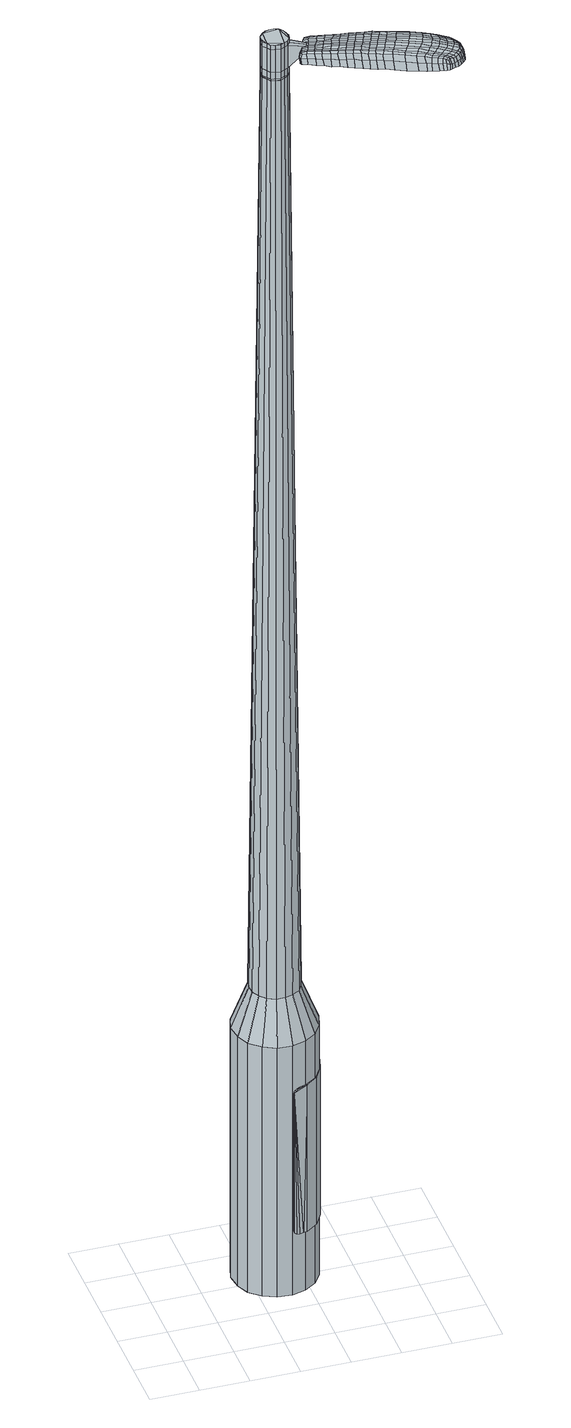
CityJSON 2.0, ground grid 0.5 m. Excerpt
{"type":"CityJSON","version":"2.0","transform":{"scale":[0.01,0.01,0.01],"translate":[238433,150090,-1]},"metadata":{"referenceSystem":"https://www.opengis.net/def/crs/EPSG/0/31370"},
"CityObjects":{
"object1":{"type":"GenericCityObject","attributes":{"cluster":890,"mean_distance_to_centroid":0.306,"new_centroid_x":238434.24,"new_centroid_y":150091.12,"mean_distance_to_camera":12.77,"H1":0.704,"H2":-1.06,"Z_final":107.11,"cluster2":-1,"proj_x":238432.24,"proj_y":150095.61,"id_line":41653,"bearing_l":65.98,"distance":4.92,"orientation":"right","G_obj":335.98},"geometry":[{"type":"MultiSurface","lod":"2","boundaries":[[[0,1,2,3]],[[1,4,5,2]],[[4,6,7,5]],[[6,8,9,7]],[[8,10,11,9]],[[10,12,13,11]],[[12,14,15,13]],[[14,16,17,15]],[[16,18,19,17]],[[18,20,21,19]],[[20,22,23,21]],[[22,24,25,23]],[[24,26,27,25]],[[26,28,29,27]],[[28,30,31,29]],[[30,32,33,31]],[[32,34,35,33]],[[34,0,3,35]],[[36,37,38,39]],[[38,40,41,42]],[[41,43,42]],[[42,44,45,46]],[[45,47,46]],[[46,48,49,50]],[[49,51,50]],[[42,46,50,38]],[[50,52,39,38]],[[53,36,39]],[[2,5,7,35]],[[7,9,11,15]],[[11,13,15]],[[15,17,19,23]],[[19,21,23]],[[23,25,27,31]],[[27,29,31]],[[15,23,31,7]],[[31,33,35,7]],[[3,2,35]],[[1,0,54,55]],[[0,34,56,54]],[[34,32,57,56]],[[32,30,58,57]],[[30,28,59,58]],[[28,26,60,59]],[[26,24,61,60]],[[24,22,62,61]],[[22,20,63,62]],[[20,18,64,63]],[[18,16,65,64]],[[16,14,66,65]],[[14,12,67,66]],[[12,10,68,67]],[[10,8,69,68]],[[8,6,70,69]],[[6,4,71,70]],[[4,1,55,71]],[[55,54,72,73]],[[54,56,74,72]],[[56,57,75,74]],[[57,58,76,75]],[[58,59,77,76]],[[59,60,78,77]],[[60,61,79,78]],[[61,62,80,79]],[[62,63,81,80]],[[63,64,82,81]],[[64,65,83,82]],[[65,66,84,83]],[[66,67,85,84]],[[67,68,86,85]],[[68,69,87,86]],[[69,70,88,87]],[[70,71,89,88]],[[71,55,73,89]],[[90,91,92,93]],[[94,95,91,90]],[[75,96,95,94]],[[97,98,96,75]],[[99,100,98,97]],[[101,102,100,99]],[[103,104,102,101]],[[105,106,104,103]],[[81,107,106,105]],[[108,109,107,81]],[[110,111,109,108]],[[112,113,111,110]],[[85,114,113,112]],[[115,116,114,85]],[[87,117,116,115]],[[118,119,117,87]],[[89,120,119,118]],[[93,92,120,89]],[[121,122,123,124]],[[125,121,124,126]],[[127,125,126,128]],[[129,127,128,130]],[[131,129,130,132]],[[133,131,132,134]],[[135,133,134,136]],[[137,135,136,138]],[[139,137,138,140]],[[141,139,140,142]],[[143,141,142,144]],[[145,143,144,146]],[[147,145,146,148]],[[149,147,148,150]],[[151,149,150,152]],[[153,151,152,154]],[[73,72,90,93]],[[72,74,94,90]],[[74,75,94]],[[76,97,75]],[[76,77,99,97]],[[77,78,101,99]],[[78,79,103,101]],[[79,80,105,103]],[[80,81,105]],[[82,108,81]],[[82,83,110,108]],[[83,84,112,110]],[[84,85,112]],[[86,115,85]],[[86,87,115]],[[88,118,87]],[[88,89,118]],[[73,93,89]],[[155,156,92,91]],[[156,120,92]],[[157,119,120]],[[157,117,119]],[[158,116,117]],[[158,114,116]],[[159,113,114]],[[159,160,111,113]],[[160,161,109,111]],[[161,107,109]],[[162,106,107]],[[162,163,104,106]],[[163,164,102,104]],[[164,165,100,102]],[[165,166,98,100]],[[166,96,98]],[[167,95,96]],[[167,155,91,95]],[[39,52,153,168]],[[156,155,169,154]],[[53,39,168,122]],[[155,167,123,169]],[[36,53,122,121]],[[167,96,124,123]],[[37,36,121,125]],[[96,166,126,124]],[[38,37,125,127]],[[166,165,128,126]],[[40,38,127,129]],[[165,164,130,128]],[[41,40,129,131]],[[164,163,132,130]],[[43,41,131,133]],[[163,162,134,132]],[[42,43,133,135]],[[162,107,136,134]],[[44,42,135,137]],[[107,161,138,136]],[[45,44,137,139]],[[161,160,140,138]],[[47,45,139,141]],[[160,159,142,140]],[[46,47,141,143]],[[159,114,144,142]],[[48,46,143,145]],[[114,158,146,144]],[[49,48,145,147]],[[158,117,148,146]],[[51,49,147,149]],[[117,157,150,148]],[[50,51,149,151]],[[157,120,152,150]],[[52,50,151,153]],[[120,156,154,152]],[[153,154,170,171]],[[154,169,172,170]],[[169,123,173,172]],[[123,122,174,173]],[[122,168,175,174]],[[168,153,171,175]],[[176,177,178,179]],[[180,176,179,181]],[[176,180,182,183]],[[177,176,183,184]],[[185,186,187,188]],[[189,185,188,190]],[[185,189,191,192]],[[186,185,192,193]],[[194,195,196,197]],[[198,194,197,199]],[[194,198,200,201]],[[195,194,201,202]],[[203,204,205,206]],[[207,203,206,208]],[[203,207,209,210]],[[204,203,210,211]],[[212,213,214,215]],[[216,212,215,217]],[[212,216,218,219]],[[213,212,219,220]],[[221,222,223,224]],[[225,221,224,226]],[[221,225,227,228]],[[222,221,228,229]],[[230,231,232,233]],[[222,230,233,223]],[[230,222,229,234]],[[231,230,234,235]],[[236,237,238,239]],[[231,236,239,232]],[[236,231,235,240]],[[237,236,240,241]],[[242,180,181,243]],[[237,242,243,238]],[[242,237,241,244]],[[180,242,244,182]],[[245,246,247,248]],[[249,245,248,250]],[[245,249,251,252]],[[246,245,252,253]],[[254,255,256,257]],[[246,254,257,247]],[[254,246,253,258]],[[255,254,258,259]],[[260,261,262,263]],[[255,260,263,256]],[[260,255,259,264]],[[261,260,264,265]],[[266,267,268,269]],[[261,266,269,262]],[[266,261,265,270]],[[267,266,270,271]],[[272,177,184,273]],[[267,272,273,268]],[[272,267,271,274]],[[177,272,274,178]],[[275,276,277,278]],[[279,275,278,280]],[[275,279,281,282]],[[276,275,282,283]],[[284,285,286,287]],[[276,284,287,277]],[[284,276,283,288]],[[285,284,288,289]],[[290,291,292,293]],[[285,290,293,286]],[[290,285,289,294]],[[291,290,294,295]],[[296,189,190,297]],[[291,296,297,292]],[[296,291,295,298]],[[189,296,298,191]],[[299,300,301,302]],[[303,299,302,304]],[[299,303,305,306]],[[300,299,306,307]],[[308,309,310,311]],[[300,308,311,301]],[[308,300,307,312]],[[309,308,312,313]],[[314,315,316,317]],[[309,314,317,310]],[[314,309,313,318]],[[315,314,318,319]],[[320,321,322,323]],[[315,320,323,316]],[[320,315,319,324]],[[321,320,324,325]],[[326,186,193,327]],[[321,326,327,322]],[[326,321,325,328]],[[186,326,328,187]],[[329,215,214,330]],[[331,329,330,332]],[[329,331,333,334]],[[215,329,334,217]],[[335,331,332,336]],[[337,335,336,338]],[[335,337,339,340]],[[331,335,340,333]],[[341,337,338,342]],[[343,341,342,344]],[[341,343,345,346]],[[337,341,346,339]],[[347,343,344,348]],[[349,347,348,350]],[[347,349,351,352]],[[343,347,352,345]],[[353,349,350,354]],[[204,353,354,205]],[[353,204,211,355]],[[349,353,355,351]],[[356,357,202,201]],[[358,356,201,200]],[[356,358,359,360]],[[357,356,360,361]],[[362,363,361,360]],[[364,362,360,359]],[[362,364,365,366]],[[363,362,366,367]],[[368,369,367,366]],[[370,368,366,365]],[[368,370,371,372]],[[369,368,372,373]],[[374,375,373,372]],[[376,374,372,371]],[[374,376,209,207]],[[375,374,207,208]],[[377,378,379,380]],[[279,377,380,281]],[[377,279,280,381]],[[378,377,381,382]],[[383,198,199,384]],[[378,383,384,379]],[[383,378,382,385]],[[198,383,385,200]],[[386,387,388,389]],[[225,386,389,227]],[[386,225,226,390]],[[387,386,390,391]],[[392,393,394,395]],[[387,392,395,388]],[[392,387,391,396]],[[393,392,396,397]],[[398,195,202,399]],[[393,398,399,394]],[[398,393,397,400]],[[195,398,400,196]],[[401,402,403,404]],[[183,401,404,184]],[[401,183,182,405]],[[402,401,405,406]],[[407,408,409,410]],[[402,407,410,403]],[[407,402,406,411]],[[408,407,411,412]],[[413,206,205,414]],[[408,413,414,409]],[[413,408,412,415]],[[206,413,415,208]],[[416,417,418,419]],[[188,416,419,190]],[[416,188,187,420]],[[417,416,420,421]],[[422,210,209,423]],[[417,422,423,418]],[[422,417,421,424]],[[210,422,424,211]],[[425,426,427,428]],[[303,425,428,305]],[[425,303,304,429]],[[426,425,429,430]],[[431,216,217,432]],[[426,431,432,427]],[[431,426,430,433]],[[216,431,433,218]],[[434,435,436,437]],[[249,434,437,251]],[[434,249,250,438]],[[435,434,438,439]],[[440,441,442,443]],[[435,440,443,436]],[[440,435,439,444]],[[441,440,444,445]],[[446,213,220,447]],[[441,446,447,442]],[[446,441,445,448]],[[213,446,448,214]],[[449,450,439,438]],[[248,449,438,250]],[[449,248,247,451]],[[450,449,451,452]],[[453,454,445,444]],[[450,453,444,439]],[[453,450,452,455]],[[454,453,455,456]],[[457,330,214,448]],[[454,457,448,445]],[[457,454,456,458]],[[330,457,458,332]],[[459,460,461,462]],[[306,459,462,307]],[[459,306,305,428]],[[460,459,428,427]],[[463,334,333,464]],[[460,463,464,461]],[[463,460,427,432]],[[334,463,432,217]],[[465,466,452,451]],[[257,465,451,247]],[[465,257,256,467]],[[466,465,467,468]],[[469,470,456,455]],[[466,469,455,452]],[[469,466,468,471]],[[470,469,471,472]],[[473,336,332,458]],[[470,473,458,456]],[[473,470,472,474]],[[336,473,474,338]],[[475,476,477,478]],[[312,475,478,313]],[[475,312,307,462]],[[476,475,462,461]],[[479,340,339,480]],[[476,479,480,477]],[[479,476,461,464]],[[340,479,464,333]],[[481,482,468,467]],[[263,481,467,256]],[[481,263,262,483]],[[482,481,483,484]],[[485,486,472,471]],[[482,485,471,468]],[[485,482,484,487]],[[486,485,487,488]],[[489,342,338,474]],[[486,489,474,472]],[[489,486,488,490]],[[342,489,490,344]],[[491,492,493,494]],[[318,491,494,319]],[[491,318,313,478]],[[492,491,478,477]],[[495,346,345,496]],[[492,495,496,493]],[[495,492,477,480]],[[346,495,480,339]],[[497,498,484,483]],[[269,497,483,262]],[[497,269,268,499]],[[498,497,499,500]],[[501,502,488,487]],[[498,501,487,484]],[[501,498,500,503]],[[502,501,503,504]],[[505,348,344,490]],[[502,505,490,488]],[[505,502,504,506]],[[348,505,506,350]],[[507,508,509,510]],[[324,507,510,325]],[[507,324,319,494]],[[508,507,494,493]],[[511,352,351,512]],[[508,511,512,509]],[[511,508,493,496]],[[352,511,496,345]],[[513,514,500,499]],[[273,513,499,268]],[[513,273,184,404]],[[514,513,404,403]],[[515,516,504,503]],[[514,515,503,500]],[[515,514,403,410]],[[516,515,410,409]],[[517,354,350,506]],[[516,517,506,504]],[[517,516,409,414]],[[354,517,414,205]],[[518,519,421,420]],[[328,518,420,187]],[[518,328,325,510]],[[519,518,510,509]],[[520,355,211,424]],[[519,520,424,421]],[[520,519,509,512]],[[355,520,512,351]],[[521,522,382,381]],[[278,521,381,280]],[[521,278,277,523]],[[522,521,523,524]],[[525,358,200,385]],[[522,525,385,382]],[[525,522,524,526]],[[358,525,526,359]],[[527,528,529,530]],[[228,527,530,229]],[[527,228,227,389]],[[528,527,389,388]],[[531,532,533,534]],[[528,531,534,529]],[[531,528,388,395]],[[532,531,395,394]],[[535,357,361,536]],[[532,535,536,533]],[[535,532,394,399]],[[357,535,399,202]],[[537,538,524,523]],[[287,537,523,277]],[[537,287,286,539]],[[538,537,539,540]],[[541,364,359,526]],[[538,541,526,524]],[[541,538,540,542]],[[364,541,542,365]],[[543,544,545,546]],[[234,543,546,235]],[[543,234,229,530]],[[544,543,530,529]],[[547,548,549,550]],[[544,547,550,545]],[[547,544,529,534]],[[548,547,534,533]],[[551,363,367,552]],[[548,551,552,549]],[[551,548,533,536]],[[363,551,536,361]],[[553,554,540,539]],[[293,553,539,286]],[[553,293,292,555]],[[554,553,555,556]],[[557,370,365,542]],[[554,557,542,540]],[[557,554,556,558]],[[370,557,558,371]],[[559,560,561,562]],[[240,559,562,241]],[[559,240,235,546]],[[560,559,546,545]],[[563,564,565,566]],[[560,563,566,561]],[[563,560,545,550]],[[564,563,550,549]],[[567,369,373,568]],[[564,567,568,565]],[[567,564,549,552]],[[369,567,552,367]],[[569,570,556,555]],[[297,569,555,292]],[[569,297,190,419]],[[570,569,419,418]],[[571,376,371,558]],[[570,571,558,556]],[[571,570,418,423]],[[376,571,423,209]],[[572,573,406,405]],[[244,572,405,182]],[[572,244,241,562]],[[573,572,562,561]],[[574,575,412,411]],[[573,574,411,406]],[[574,573,561,566]],[[575,574,566,565]],[[576,375,208,415]],[[575,576,415,412]],[[576,575,565,568]],[[375,576,568,373]],[[577,578,579,580]],[[580,579,581,582]],[[583,581,579,584]],[[584,579,578,585]],[[586,587,588,589]],[[589,588,590,591]],[[592,590,588,593]],[[593,588,587,594]],[[595,596,597,598]],[[598,597,599,600]],[[601,599,597,602]],[[602,597,596,603]],[[604,605,606,607]],[[607,606,608,609]],[[610,608,606,611]],[[611,606,605,612]],[[613,614,615,616]],[[616,615,617,618]],[[619,617,615,620]],[[620,615,614,621]],[[622,623,624,625]],[[625,624,626,627]],[[628,626,624,629]],[[629,624,623,630]],[[631,632,633,634]],[[634,633,623,622]],[[630,623,633,635]],[[635,633,632,636]],[[637,638,639,640]],[[640,639,632,631]],[[636,632,639,641]],[[641,639,638,642]],[[582,581,643,644]],[[644,643,638,637]],[[642,638,643,645]],[[645,643,581,583]],[[646,647,648,649]],[[649,648,650,651]],[[652,650,648,653]],[[653,648,647,654]],[[655,656,657,658]],[[658,657,647,646]],[[654,647,657,659]],[[659,657,656,660]],[[661,662,663,664]],[[664,663,656,655]],[[660,656,663,665]],[[665,663,662,666]],[[667,668,669,670]],[[670,669,662,661]],[[666,662,669,671]],[[671,669,668,672]],[[585,578,673,674]],[[674,673,668,667]],[[672,668,673,675]],[[675,673,578,577]],[[676,677,678,679]],[[679,678,680,681]],[[682,680,678,683]],[[683,678,677,684]],[[685,686,687,688]],[[688,687,677,676]],[[684,677,687,689]],[[689,687,686,690]],[[691,692,693,694]],[[694,693,686,685]],[[690,686,693,695]],[[695,693,692,696]],[[591,590,697,698]],[[698,697,692,691]],[[696,692,697,699]],[[699,697,590,592]],[[700,701,702,703]],[[703,702,704,705]],[[706,704,702,707]],[[707,702,701,708]],[[709,710,711,712]],[[712,711,701,700]],[[708,701,711,713]],[[713,711,710,714]],[[715,716,717,718]],[[718,717,710,709]],[[714,710,717,719]],[[719,717,716,720]],[[721,722,723,724]],[[724,723,716,715]],[[720,716,723,725]],[[725,723,722,726]],[[594,587,727,728]],[[728,727,722,721]],[[726,722,727,729]],[[729,727,587,586]],[[613,616,730,731]],[[731,730,732,733]],[[734,732,730,735]],[[735,730,616,618]],[[733,732,736,737]],[[737,736,738,739]],[[740,738,736,741]],[[741,736,732,734]],[[739,738,742,743]],[[743,742,744,745]],[[746,744,742,747]],[[747,742,738,740]],[[745,744,748,749]],[[749,748,750,751]],[[752,750,748,753]],[[753,748,744,746]],[[751,750,754,755]],[[755,754,605,604]],[[612,605,754,756]],[[756,754,750,752]],[[603,757,758,602]],[[602,758,759,601]],[[760,759,758,761]],[[761,758,757,762]],[[762,763,764,761]],[[761,764,765,760]],[[766,765,764,767]],[[767,764,763,768]],[[768,769,770,767]],[[767,770,771,766]],[[772,771,770,773]],[[773,770,769,774]],[[774,775,776,773]],[[773,776,777,772]],[[610,777,776,608]],[[608,776,775,609]],[[778,779,780,781]],[[781,780,680,682]],[[681,680,780,782]],[[782,780,779,783]],[[600,599,784,785]],[[785,784,779,778]],[[783,779,784,786]],[[786,784,599,601]],[[787,788,789,790]],[[790,789,626,628]],[[627,626,789,791]],[[791,789,788,792]],[[793,794,795,796]],[[796,795,788,787]],[[792,788,795,797]],[[797,795,794,798]],[[603,596,799,800]],[[800,799,794,793]],[[798,794,799,801]],[[801,799,596,595]],[[802,803,804,805]],[[805,804,584,585]],[[583,584,804,806]],[[806,804,803,807]],[[808,809,810,811]],[[811,810,803,802]],[[807,803,810,812]],[[812,810,809,813]],[[604,607,814,815]],[[815,814,809,808]],[[813,809,814,816]],[[816,814,607,609]],[[817,818,819,820]],[[820,819,589,591]],[[586,589,819,821]],[[821,819,818,822]],[[610,611,823,824]],[[824,823,818,817]],[[822,818,823,825]],[[825,823,611,612]],[[826,827,828,829]],[[829,828,704,706]],[[705,704,828,830]],[[830,828,827,831]],[[618,617,832,833]],[[833,832,827,826]],[[831,827,832,834]],[[834,832,617,619]],[[835,836,837,838]],[[838,837,650,652]],[[651,650,837,839]],[[839,837,836,840]],[[841,842,843,844]],[[844,843,836,835]],[[840,836,843,845]],[[845,843,842,846]],[[621,614,847,848]],[[848,847,842,841]],[[846,842,847,849]],[[849,847,614,613]],[[840,850,851,839]],[[839,851,649,651]],[[646,649,851,852]],[[852,851,850,853]],[[846,854,855,845]],[[845,855,850,840]],[[853,850,855,856]],[[856,855,854,857]],[[613,731,858,849]],[[849,858,854,846]],[[857,854,858,859]],[[859,858,731,733]],[[860,861,862,863]],[[863,862,707,708]],[[706,707,862,829]],[[829,862,861,826]],[[734,735,864,865]],[[865,864,861,860]],[[826,861,864,833]],[[833,864,735,618]],[[853,866,867,852]],[[852,867,658,646]],[[655,658,867,868]],[[867,866,868]],[[857,869,870,856]],[[856,870,866,853]],[[868,866,870,871]],[[871,870,869,872]],[[733,737,873,859]],[[859,873,869,857]],[[872,869,873,874]],[[874,873,737,739]],[[875,876,877,878]],[[878,877,713,714]],[[708,713,877,863]],[[863,877,876,860]],[[740,741,879,880]],[[880,879,876,875]],[[860,876,879,865]],[[865,879,741,734]],[[881,882,868]],[[868,882,664,655]],[[661,664,882,883]],[[883,882,881,884]],[[872,885,886,871]],[[871,886,881,868]],[[884,881,886,887]],[[887,886,885,888]],[[739,743,889,874]],[[874,889,885,872]],[[888,885,889,890]],[[890,889,743,745]],[[891,892,893,894]],[[894,893,719,720]],[[714,719,893,878]],[[878,893,892,875]],[[746,747,895,896]],[[896,895,892,891]],[[875,892,895,880]],[[880,895,747,740]],[[884,897,898,883]],[[883,898,670,661]],[[667,670,898,899]],[[899,898,897,900]],[[888,901,902,887]],[[887,902,897,884]],[[900,897,902,903]],[[903,902,901,904]],[[745,749,905,890]],[[890,905,901,888]],[[904,901,905,906]],[[906,905,749,751]],[[907,908,909,910]],[[910,909,725,726]],[[720,725,909,894]],[[894,909,908,891]],[[752,753,911,912]],[[912,911,908,907]],[[891,908,911,896]],[[896,911,753,746]],[[900,913,914,899]],[[899,914,674,667]],[[585,674,914,805]],[[805,914,913,802]],[[904,915,916,903]],[[903,916,913,900]],[[802,913,916,811]],[[811,916,915,808]],[[751,755,917,906]],[[906,917,915,904]],[[808,915,917,815]],[[815,917,755,604]],[[822,918,919,821]],[[821,919,729,586]],[[726,729,919,910]],[[910,919,918,907]],[[612,756,920,825]],[[825,920,918,822]],[[907,918,920,912]],[[912,920,756,752]],[[783,921,922,782]],[[782,922,679,681]],[[676,679,922,923]],[[923,922,921,924]],[[601,759,925,786]],[[786,925,921,783]],[[924,921,925,926]],[[926,925,759,760]],[[927,928,929,930]],[[930,929,629,630]],[[628,629,929,790]],[[790,929,928,787]],[[931,932,933,934]],[[934,933,928,927]],[[787,928,933,796]],[[796,933,932,793]],[[762,757,935,936]],[[936,935,932,931]],[[793,932,935,800]],[[800,935,757,603]],[[924,937,938,923]],[[923,938,688,676]],[[685,688,938,939]],[[939,938,937,940]],[[760,765,941,926]],[[926,941,937,924]],[[940,937,941,942]],[[942,941,765,766]],[[943,944,945,946]],[[946,945,635,636]],[[630,635,945,930]],[[930,945,944,927]],[[947,948,949,950]],[[950,949,944,943]],[[927,944,949,934]],[[934,949,948,931]],[[768,763,951,952]],[[952,951,948,947]],[[931,948,951,936]],[[936,951,763,762]],[[940,953,954,939]],[[939,954,694,685]],[[691,694,954,955]],[[955,954,953,956]],[[766,771,957,942]],[[942,957,953,940]],[[956,953,957,958]],[[958,957,771,772]],[[959,960,961,962]],[[962,961,641,642]],[[636,641,961,946]],[[946,961,960,943]],[[963,964,965,966]],[[966,965,960,959]],[[943,960,965,950]],[[950,965,964,947]],[[774,769,967,968]],[[968,967,964,963]],[[947,964,967,952]],[[952,967,769,768]],[[956,969,970,955]],[[955,970,698,691]],[[591,698,970,820]],[[820,970,969,817]],[[772,777,971,958]],[[958,971,969,956]],[[817,969,971,824]],[[824,971,777,610]],[[807,972,973,806]],[[806,973,645,583]],[[642,645,973,962]],[[962,973,972,959]],[[813,974,975,812]],[[812,975,972,807]],[[959,972,975,966]],[[966,975,974,963]],[[609,775,976,816]],[[816,976,974,813]],[[963,974,976,968]],[[968,976,775,774]],[[577,580,179,178]],[[580,582,181,179]],[[592,593,192,191]],[[593,594,193,192]],[[595,598,197,196]],[[598,600,199,197]],[[619,620,219,218]],[[620,621,220,219]],[[622,625,224,223]],[[625,627,226,224]],[[631,634,233,232]],[[634,622,223,233]],[[637,640,239,238]],[[640,631,232,239]],[[582,644,243,181]],[[644,637,238,243]],[[652,653,252,251]],[[653,654,253,252]],[[654,659,258,253]],[[659,660,259,258]],[[660,665,264,259]],[[665,666,265,264]],[[666,671,270,265]],[[671,672,271,270]],[[672,675,274,271]],[[675,577,178,274]],[[682,683,282,281]],[[683,684,283,282]],[[684,689,288,283]],[[689,690,289,288]],[[690,695,294,289]],[[695,696,295,294]],[[696,699,298,295]],[[699,592,191,298]],[[700,703,302,301]],[[703,705,304,302]],[[709,712,311,310]],[[712,700,301,311]],[[715,718,317,316]],[[718,709,310,317]],[[721,724,323,322]],[[724,715,316,323]],[[594,728,327,193]],[[728,721,322,327]],[[778,781,380,379]],[[781,682,281,380]],[[600,785,384,199]],[[785,778,379,384]],[[627,791,390,226]],[[791,792,391,390]],[[792,797,396,391]],[[797,798,397,396]],[[798,801,400,397]],[[801,595,196,400]],[[705,830,429,304]],[[830,831,430,429]],[[831,834,433,430]],[[834,619,218,433]],[[835,838,437,436]],[[838,652,251,437]],[[841,844,443,442]],[[844,835,436,443]],[[621,848,447,220]],[[848,841,442,447]],[[977,978,979,980]],[[981,982,980,979]],[[983,984,985,986]],[[987,988,989,990]],[[978,991,992,979]],[[993,981,979,992]],[[994,983,986,995]],[[996,997,988,987]],[[991,998,999,992]],[[999,1000,993,992]],[[1001,994,995,1002]],[[1003,997,996,1004]],[[998,1005,1006,999]],[[1006,1007,1000,999]],[[1008,1001,1002,1009]],[[1010,1003,1004,1011]],[[1012,1013,1014,1015]],[[1016,1017,1013,1012]],[[1016,1018,1019,1017]],[[1018,1020,1021,1019]],[[1022,1023,1024,1025]],[[1026,1027,1023,1022]],[[1028,1029,1027,1026]],[[1030,1031,1029,1028]],[[1025,1014,1013,1022]],[[1022,1013,1017,1026]],[[1017,1019,1028,1026]],[[1019,1021,1030,1028]],[[986,985,982,981]],[[995,986,981,993]],[[1000,1002,995,993]],[[1007,1009,1002,1000]],[[987,990,984,983]],[[996,987,983,994]],[[1004,996,994,1001]],[[1011,1004,1001,1008]],[[988,1012,1015,989]],[[997,1016,1012,988]],[[1018,1016,997,1003]],[[1020,1018,1003,1010]],[[1032,1033,1034,1035]],[[1034,1036,1037,1038]],[[1034,1038,1039,1040]],[[1034,1040,1035]],[[1041,1032,1035,1042]],[[1043,1042,1035,1044]],[[1045,1044,1035]],[[1046,1034,1033,1047]],[[1048,1046,1047,1049]],[[1050,1048,1049,1051]],[[1052,1050,1051,1053]],[[1054,1052,1053,1055]],[[1055,1056,1057,1058]],[[1055,1058,1059,1060]],[[1055,1060,1061,1062]],[[1061,1063,1064,1065]],[[1061,1065,1066,1067]],[[1061,1067,1062]],[[1055,1062,1054]],[[1068,1069,1033,1032]],[[1070,1071,1036,1034]],[[1072,1073,1045,1035]],[[1069,1074,1047,1033]],[[1075,1070,1034,1046]],[[1074,1076,1049,1047]],[[1077,1075,1046,1048]],[[1076,1078,1051,1049]],[[1079,1077,1048,1050]],[[1078,1080,1053,1051]],[[1081,1079,1050,1052]],[[1080,1082,1055,1053]],[[1083,1081,1052,1054]],[[1082,1084,1056,1055]],[[1085,1086,1063,1061]],[[1087,1083,1054,1062]],[[1057,1056,1084,1088]],[[1058,1057,1088,1089]],[[1059,1058,1089,1090]],[[1060,1059,1090,1091]],[[1061,1060,1091,1085]],[[1092,1068,1032,1041]],[[1093,1092,1041,1042]],[[1094,1093,1042,1043]],[[1095,1094,1043,1044]],[[1073,1095,1044,1045]],[[1037,1036,1071,1096]],[[1064,1063,1086,1097]],[[1038,1037,1096,1098]],[[1039,1038,1098,1099]],[[1040,1039,1099,1100]],[[1035,1040,1100,1072]],[[1065,1064,1097,1101]],[[1066,1065,1101,1102]],[[1067,1066,1102,1103]],[[1062,1067,1103,1087]]]}]}
},
"vertices":[
[165,95,384],[157,83,384],[157,83,96],[165,95,96],[145,75,384],[145,75,96],[131,71,384],[131,71,96],[116,72,384],[116,72,96],[103,78,384],[103,78,96],[92,88,384],[92,88,96],[86,101,384],[86,101,96],[84,116,384],[84,116,96],[88,130,384],[88,130,96],[96,142,384],[96,142,96],[108,151,384],[108,151,96],[122,155,384],[122,155,96],[137,154,384],[137,154,96],[150,148,384],[150,148,96],[161,137,384],[161,137,96],[167,124,384],[167,124,96],[169,110,384],[169,110,96],[139,116,1524],[137,121,1524],[134,124,1524],[139,107,1524],[130,126,1524],[125,126,1524],[117,122,1524],[121,125,1524],[114,118,1524],[113,114,1524],[116,105,1524],[113,109,1524],[119,101,1524],[123,100,1524],[132,101,1524],[128,99,1524],[136,103,1524],[140,112,1524],[149,102,429],[145,95,429],[152,111,429],[151,120,429],[147,127,429],[141,133,429],[133,137,429],[124,138,429],[115,135,429],[108,130,429],[103,123,429],[101,114,429],[102,106,429],[106,98,429],[112,92,429],[120,88,429],[129,88,429],[137,90,429],[139,107,1483],[136,103,1483],[140,112,1483],[139,116,1483],[137,121,1483],[134,124,1483],[130,126,1483],[125,126,1483],[121,125,1483],[117,122,1483],[114,118,1483],[113,114,1483],[113,109,1483],[116,105,1483],[119,101,1483],[123,100,1483],[128,99,1483],[132,101,1483],[138,107,1483],[138,107,1485],[136,104,1485],[136,104,1483],[139,112,1483],[139,112,1485],[139,116,1485],[137,120,1483],[137,120,1485],[134,123,1483],[134,123,1485],[130,125,1483],[130,125,1485],[125,125,1483],[125,125,1485],[121,124,1483],[121,124,1485],[117,122,1485],[115,118,1483],[115,118,1485],[114,114,1483],[114,114,1485],[114,109,1483],[114,109,1485],[116,105,1485],[119,102,1483],[119,102,1485],[123,100,1485],[128,100,1483],[128,100,1485],[132,101,1485],[139,116,1519],[140,112,1519],[140,112,1493],[139,116,1493],[137,121,1519],[137,121,1493],[134,124,1519],[134,124,1493],[130,126,1519],[130,126,1493],[125,126,1519],[125,126,1493],[121,125,1519],[121,125,1493],[117,122,1519],[117,122,1493],[114,118,1519],[114,118,1493],[113,114,1519],[113,114,1493],[113,109,1519],[113,109,1493],[116,105,1519],[116,105,1493],[119,101,1519],[119,101,1493],[123,100,1519],[123,100,1493],[128,99,1519],[128,99,1493],[132,101,1519],[132,101,1493],[136,103,1519],[136,103,1493],[139,107,1485],[136,103,1485],[128,99,1485],[119,101,1485],[113,109,1485],[113,114,1485],[114,118,1485],[121,125,1485],[125,126,1485],[130,126,1485],[134,124,1485],[137,121,1485],[140,112,1485],[139,107,1519],[139,107,1493],[154,97,1513],[154,97,1518],[156,100,1513],[157,102,1513],[157,102,1518],[156,100,1518],[215,52,1519],[209,55,1518],[210,53,1509],[216,50,1510],[223,48,1519],[224,46,1510],[223,50,1526],[215,53,1525],[209,57,1525],[231,87,1519],[225,89,1518],[223,88,1525],[230,86,1525],[239,83,1519],[238,82,1526],[241,84,1510],[233,87,1510],[227,90,1509],[291,41,1519],[290,37,1519],[291,37,1513],[292,40,1513],[292,45,1519],[293,45,1513],[290,45,1524],[290,41,1524],[288,38,1524],[224,71,1530],[217,74,1529],[215,71,1529],[222,68,1530],[232,67,1531],[231,64,1531],[233,71,1530],[225,74,1530],[218,77,1529],[150,103,1512],[149,101,1512],[150,101,1517],[151,103,1517],[151,106,1512],[152,106,1517],[152,106,1506],[151,103,1506],[149,101,1506],[270,29,1519],[267,30,1519],[267,28,1512],[270,27,1512],[273,28,1518],[273,27,1512],[272,29,1522],[270,30,1523],[267,31,1524],[262,31,1519],[257,33,1519],[257,31,1512],[263,29,1512],[263,33,1524],[257,34,1525],[252,35,1519],[244,38,1519],[245,36,1511],[252,33,1511],[251,37,1526],[244,40,1526],[234,43,1519],[234,41,1510],[234,45,1526],[150,85,1513],[157,82,1513],[156,83,1518],[150,87,1517],[145,88,1512],[146,89,1516],[145,87,1506],[150,84,1507],[157,80,1507],[163,78,1514],[170,75,1515],[170,76,1520],[163,80,1519],[164,77,1507],[170,73,1507],[177,71,1515],[183,68,1516],[183,70,1522],[176,73,1521],[177,70,1508],[184,66,1508],[190,65,1517],[196,61,1517],[196,63,1524],[189,66,1523],[190,63,1508],[197,59,1509],[203,58,1518],[202,60,1524],[203,56,1509],[285,61,1519],[283,63,1519],[282,62,1524],[285,60,1523],[287,59,1518],[286,59,1522],[289,60,1512],[287,62,1512],[284,64,1512],[278,65,1519],[273,68,1519],[272,67,1525],[277,64,1524],[280,66,1512],[275,69,1512],[268,71,1519],[261,74,1519],[259,73,1526],[267,70,1526],[270,71,1511],[262,75,1511],[250,79,1519],[249,78,1526],[252,80,1510],[162,113,1513],[169,110,1513],[171,111,1507],[164,114,1507],[157,115,1512],[158,115,1506],[158,114,1516],[161,112,1517],[168,110,1518],[176,108,1514],[183,105,1515],[185,106,1507],[178,108,1507],[175,107,1519],[182,104,1520],[190,102,1515],[197,100,1516],[199,101,1508],[192,103,1508],[189,101,1521],[196,99,1522],[204,97,1517],[211,95,1517],[213,95,1509],[206,98,1508],[203,96,1523],[210,94,1524],[218,92,1518],[220,93,1509],[217,91,1524],[156,101,1519],[155,98,1519],[163,98,1520],[161,95,1520],[164,100,1520],[157,103,1519],[169,95,1522],[168,92,1522],[176,92,1523],[175,89,1523],[177,95,1523],[171,97,1521],[183,89,1524],[182,86,1524],[190,86,1525],[189,83,1525],[191,89,1525],[184,92,1524],[197,83,1526],[195,80,1526],[203,80,1527],[202,77,1527],[205,83,1527],[198,86,1526],[210,77,1528],[209,74,1528],[212,80,1528],[287,43,1527],[286,39,1527],[288,47,1526],[284,49,1527],[283,45,1528],[281,41,1528],[277,47,1529],[276,44,1529],[278,51,1528],[272,54,1530],[270,50,1530],[269,47,1530],[264,53,1531],[262,50,1531],[265,57,1530],[257,61,1531],[255,57,1531],[254,53,1531],[244,62,1531],[242,59,1531],[245,66,1531],[289,58,1518],[290,55,1519],[291,55,1513],[290,58,1513],[287,58,1523],[289,55,1523],[291,50,1519],[292,50,1513],[290,50,1524],[275,28,1518],[278,29,1518],[277,30,1523],[274,30,1523],[275,27,1513],[278,28,1513],[281,30,1519],[285,32,1519],[283,33,1524],[280,31,1523],[282,29,1513],[285,31,1513],[287,34,1519],[286,35,1524],[288,34,1513],[216,55,1528],[217,57,1528],[210,60,1528],[209,58,1527],[223,51,1528],[225,53,1529],[218,59,1529],[219,62,1530],[213,65,1529],[211,62,1528],[226,55,1529],[228,58,1530],[221,65,1530],[214,68,1529],[229,61,1531],[229,84,1528],[228,82,1529],[236,79,1529],[237,81,1528],[222,87,1527],[222,85,1528],[227,78,1529],[235,75,1530],[220,81,1528],[155,114,1512],[154,113,1512],[155,112,1517],[156,113,1517],[156,115,1506],[155,113,1506],[153,110,1512],[153,109,1517],[154,110,1506],[144,90,1512],[144,92,1512],[145,91,1506],[144,89,1506],[145,90,1517],[146,92,1517],[145,94,1512],[146,96,1512],[147,95,1506],[146,93,1506],[147,94,1517],[148,96,1517],[148,99,1512],[148,98,1506],[149,98,1517],[150,88,1519],[151,89,1519],[157,85,1520],[157,86,1520],[152,91,1519],[153,94,1519],[158,88,1520],[159,91,1520],[154,96,1519],[160,93,1520],[161,111,1519],[160,109,1519],[167,107,1520],[168,108,1520],[158,107,1519],[165,104,1520],[163,81,1521],[164,83,1521],[170,78,1522],[171,79,1522],[165,85,1521],[166,87,1521],[172,82,1522],[173,84,1523],[167,90,1522],[174,87,1523],[174,106,1521],[174,104,1521],[181,101,1522],[181,103,1522],[172,101,1521],[179,98,1522],[177,74,1523],[177,76,1523],[183,71,1524],[184,73,1524],[178,78,1523],[180,81,1524],[185,75,1525],[186,78,1525],[181,84,1524],[187,80,1525],[188,100,1523],[187,98,1523],[194,96,1524],[195,98,1524],[186,95,1524],[193,92,1525],[190,68,1525],[191,70,1525],[196,65,1526],[197,66,1526],[192,72,1526],[193,75,1526],[198,69,1527],[200,71,1527],[194,77,1526],[201,74,1527],[202,95,1525],[201,93,1525],[208,90,1526],[209,92,1526],[200,90,1526],[206,87,1527],[203,61,1527],[204,63,1527],[205,65,1527],[206,68,1528],[207,71,1528],[216,90,1527],[215,87,1527],[213,84,1528],[285,58,1525],[286,56,1525],[282,60,1526],[283,58,1526],[287,51,1526],[284,53,1527],[272,30,1525],[274,31,1525],[271,32,1526],[269,32,1525],[278,32,1525],[281,34,1526],[277,35,1527],[274,34,1526],[283,36,1526],[279,38,1527],[278,63,1526],[278,60,1527],[272,66,1527],[272,63,1528],[278,56,1528],[272,59,1529],[264,33,1526],[266,34,1527],[260,36,1528],[258,35,1527],[268,36,1527],[271,38,1528],[265,41,1529],[262,38,1528],[274,41,1528],[267,43,1530],[266,68,1528],[266,66,1529],[259,72,1528],[259,69,1529],[266,62,1529],[258,65,1530],[252,38,1528],[254,39,1528],[246,42,1529],[245,41,1528],[256,41,1529],[258,44,1530],[250,47,1530],[248,45,1530],[260,46,1530],[252,50,1531],[248,76,1529],[248,74,1529],[247,70,1530],[234,46,1528],[235,47,1529],[237,50,1530],[239,53,1530],[241,56,1531],[211,55,1509],[210,56,1518],[216,53,1518],[217,51,1509],[224,50,1519],[225,48,1510],[224,51,1525],[216,55,1525],[210,58,1525],[223,86,1525],[224,87,1518],[231,85,1518],[229,84,1525],[239,81,1519],[237,81,1525],[240,82,1510],[233,86,1509],[226,88,1509],[289,38,1513],[288,39,1519],[289,41,1519],[290,41,1513],[290,45,1519],[291,45,1513],[288,46,1524],[288,42,1524],[286,39,1524],[216,71,1528],[217,74,1528],[224,71,1529],[223,68,1529],[232,67,1529],[231,64,1529],[233,70,1529],[225,74,1529],[219,77,1528],[152,100,1516],[151,100,1512],[152,103,1512],[153,102,1516],[153,105,1512],[154,105,1516],[154,105,1506],[153,102,1506],[151,100,1506],[268,30,1512],[267,32,1519],[270,31,1518],[271,29,1512],[273,30,1518],[273,29,1512],[272,31,1522],[271,32,1523],[268,33,1523],[258,33,1512],[258,35,1519],[263,33,1519],[263,31,1512],[263,34,1524],[258,36,1525],[246,38,1511],[245,40,1519],[252,37,1519],[253,35,1511],[252,38,1525],[245,42,1526],[235,45,1519],[235,43,1510],[234,46,1526],[157,85,1518],[158,84,1513],[151,87,1513],[151,88,1517],[147,90,1512],[148,90,1515],[147,88,1506],[151,86,1506],[158,82,1507],[171,78,1520],[171,77,1514],[164,80,1514],[164,81,1519],[165,79,1507],[171,75,1507],[184,71,1522],[184,70,1516],[177,73,1515],[177,75,1521],[178,71,1508],[185,68,1508],[197,65,1523],[197,63,1517],[191,66,1516],[190,68,1522],[191,65,1508],[198,61,1508],[204,60,1517],[203,61,1524],[204,58,1509],[281,60,1523],[281,61,1519],[284,59,1518],[283,58,1523],[286,58,1518],[285,58,1522],[287,59,1512],[286,60,1512],[283,62,1512],[271,65,1525],[272,66,1519],[277,63,1519],[276,63,1524],[279,64,1512],[274,67,1512],[259,71,1526],[260,72,1519],[267,69,1519],[266,68,1525],[269,70,1511],[262,73,1511],[249,77,1519],[248,76,1526],[251,78,1510],[170,109,1507],[169,108,1513],[162,111,1513],[163,112,1506],[157,113,1512],[158,113,1506],[157,112,1515],[161,110,1517],[168,108,1518],[184,104,1507],[183,103,1514],[176,106,1514],[177,107,1507],[175,105,1519],[182,102,1520],[198,99,1508],[197,98,1516],[190,101,1515],[191,101,1508],[189,100,1521],[196,97,1522],[212,93,1508],[211,93,1517],[204,95,1516],[205,96,1508],[202,94,1522],[209,92,1523],[217,90,1517],[219,91,1509],[216,89,1524],[157,100,1518],[156,98,1518],[163,97,1519],[162,95,1519],[164,100,1519],[158,103,1518],[170,94,1520],[169,92,1520],[177,91,1521],[176,89,1521],[178,94,1521],[171,97,1520],[184,88,1523],[182,86,1523],[190,85,1524],[189,83,1524],[192,88,1524],[185,91,1523],[197,82,1525],[196,80,1525],[204,79,1526],[203,77,1526],[205,82,1526],[198,85,1525],[211,76,1527],[209,74,1527],[212,80,1527],[284,40,1526],[286,43,1526],[286,47,1525],[283,48,1526],[282,45,1526],[281,42,1526],[275,44,1528],[276,47,1528],[277,51,1527],[271,54,1528],[270,50,1529],[268,47,1529],[262,50,1530],[263,53,1530],[265,57,1529],[257,60,1530],[255,57,1530],[254,54,1530],[242,59,1530],[244,62,1530],[245,65,1530],[289,55,1513],[288,54,1518],[287,57,1518],[288,58,1512],[286,57,1523],[287,54,1523],[289,50,1519],[290,50,1513],[288,50,1523],[276,32,1523],[277,31,1518],[274,30,1518],[274,31,1523],[275,29,1512],[277,30,1512],[282,34,1523],[283,34,1519],[280,32,1519],[279,33,1523],[280,31,1513],[284,33,1513],[286,36,1519],[284,36,1524],[286,35,1513],[211,60,1527],[217,57,1527],[216,56,1527],[210,59,1526],[224,52,1527],[225,53,1528],[213,65,1528],[220,62,1528],[218,59,1528],[212,62,1527],[226,56,1528],[228,58,1529],[221,65,1529],[215,68,1528],[229,61,1529],[236,78,1528],[228,81,1527],[229,83,1527],[237,80,1527],[222,86,1526],[222,84,1527],[227,78,1528],[235,74,1528],[220,81,1527],[157,111,1516],[156,112,1512],[156,113,1512],[157,112,1516],[157,113,1506],[157,112,1506],[155,109,1512],[155,108,1516],[156,109,1506],[147,90,1506],[146,91,1512],[146,90,1512],[146,89,1506],[147,90,1516],[148,91,1516],[149,95,1506],[149,95,1512],[147,93,1512],[148,92,1506],[148,93,1516],[149,95,1516],[150,98,1512],[150,97,1506],[151,98,1516],[152,89,1518],[151,88,1518],[158,85,1519],[158,86,1519],[154,93,1518],[152,91,1518],[159,88,1519],[160,90,1519],[155,96,1518],[161,93,1519],[167,106,1519],[161,109,1518],[161,110,1518],[168,107,1519],[159,106,1518],[166,103,1519],[165,83,1520],[164,82,1520],[171,79,1521],[167,87,1520],[166,85,1520],[172,82,1521],[173,84,1521],[168,90,1520],[175,87,1521],[181,101,1521],[174,104,1520],[174,105,1520],[181,102,1521],[173,100,1520],[180,98,1521],[178,76,1522],[178,75,1522],[184,72,1523],[185,73,1523],[180,81,1522],[179,78,1522],[186,75,1523],[187,78,1524],[181,83,1523],[188,80,1524],[195,95,1523],[188,98,1522],[188,99,1522],[195,96,1523],[186,95,1522],[193,92,1523],[191,70,1524],[191,69,1524],[197,66,1525],[198,66,1525],[193,75,1525],[192,72,1524],[199,69,1525],[200,71,1526],[195,77,1525],[201,74,1526],[208,90,1525],[201,92,1524],[202,94,1524],[209,91,1525],[200,89,1524],[207,86,1525],[204,63,1526],[204,62,1526],[207,68,1527],[205,66,1526],[208,71,1527],[215,87,1526],[215,88,1526],[214,83,1526],[285,55,1524],[284,57,1524],[281,59,1525],[282,57,1525],[286,51,1525],[283,53,1525],[271,33,1525],[274,33,1524],[272,32,1524],[269,33,1525],[276,36,1526],[280,35,1525],[277,34,1524],[273,35,1525],[282,37,1525],[279,39,1526],[277,60,1526],[276,62,1526],[271,64,1526],[272,62,1527],[277,55,1526],[271,58,1527],[260,38,1527],[266,35,1526],[264,35,1526],[258,37,1526],[265,41,1528],[271,39,1527],[268,37,1526],[262,39,1527],[273,41,1527],[267,44,1528],[266,65,1527],[266,67,1527],[258,70,1527],[258,69,1528],[265,61,1528],[258,65,1529],[247,43,1528],[254,40,1527],[253,39,1527],[245,42,1527],[250,48,1529],[258,44,1529],[256,42,1528],[248,45,1528],[260,47,1529],[252,51,1530],[247,73,1528],[248,75,1528],[246,70,1529],[236,48,1528],[235,47,1528],[239,53,1529],[237,50,1529],[241,56,1530],[146,89,1508],[149,95,1508],[178,80,1509],[175,73,1509],[198,71,1510],[194,63,1510],[234,54,1512],[230,46,1512],[213,53,1511],[217,62,1511],[250,47,1513],[263,42,1514],[259,34,1514],[246,38,1513],[152,101,1508],[182,88,1509],[201,79,1510],[238,63,1512],[221,70,1511],[254,55,1513],[266,50,1514],[155,107,1508],[185,95,1509],[205,87,1510],[241,71,1512],[225,79,1511],[270,58,1514],[258,64,1513],[157,113,1508],[188,102,1509],[208,95,1510],[245,80,1512],[229,87,1511],[273,66,1514],[262,72,1513],[275,37,1514],[280,36,1514],[277,30,1514],[272,29,1514],[279,44,1514],[283,43,1514],[282,52,1514],[286,49,1514],[285,60,1514],[289,55,1514],[285,37,1515],[290,38,1515],[289,37,1515],[284,33,1515],[287,41,1515],[290,39,1515],[289,45,1515],[290,40,1515],[291,49,1515],[291,41,1515],[159,140,334],[162,137,334],[162,137,165],[152,148,171],[159,140,165],[157,143,165],[155,145,166],[153,146,167],[152,147,169],[157,143,334],[155,145,333],[153,146,332],[152,147,331],[152,148,328],[169,124,165],[169,124,334],[170,109,165],[170,109,334],[166,95,165],[166,95,334],[158,82,165],[158,82,334],[146,73,165],[146,73,334],[142,72,334],[138,71,334],[136,70,333],[134,69,332],[132,69,331],[132,69,328],[142,72,165],[132,69,171],[132,69,169],[134,69,167],[136,70,166],[138,71,165],[157,138,334],[160,136,334],[160,136,165],[157,138,165],[150,145,171],[150,145,328],[166,123,334],[166,123,165],[167,109,334],[167,109,165],[164,96,334],[164,96,165],[156,84,334],[156,84,165],[145,76,334],[145,76,165],[141,75,334],[131,72,328],[131,72,171],[141,75,165],[138,74,334],[135,73,333],[133,72,332],[132,72,331],[155,141,334],[153,143,333],[151,144,332],[151,145,331],[155,141,165],[132,72,169],[153,143,166],[151,144,167],[151,145,169],[133,72,167],[135,73,166],[138,74,165]
]}
